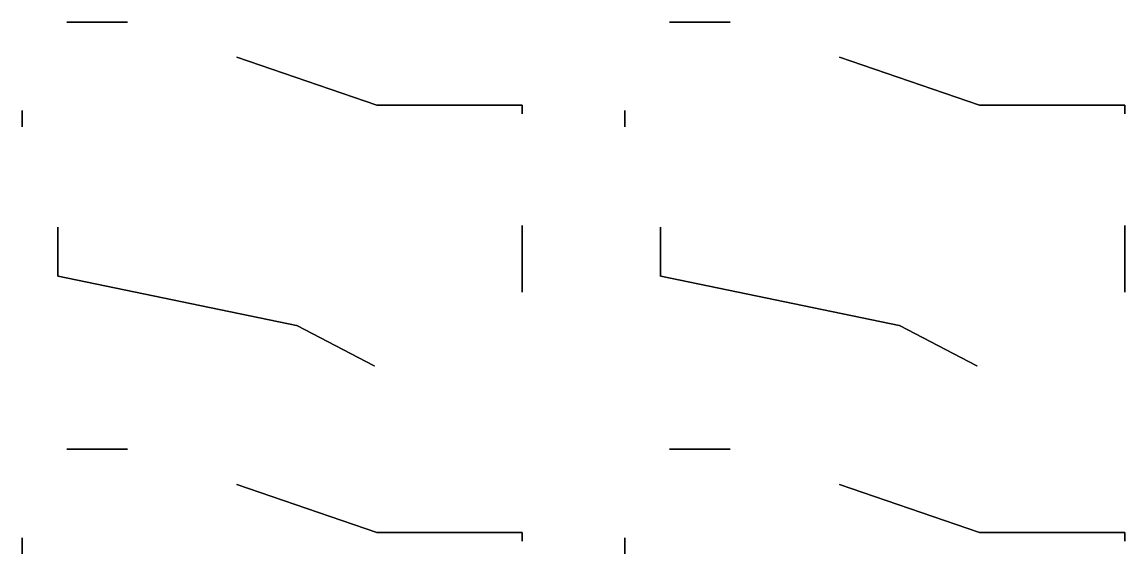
# Model space of a CAD drawing. Header units: millimetres. Extents: x -7.3 to 6.6, y -8.8 to 9.5.
# Drawn here: x -7.25 to -0.62, y -4.75 to -1.55 of the extents above; entities that cross this region are included whole.
import ezdxf

# ---------------------------------------------------------------- set-up
doc = ezdxf.new("R2010")
doc.units = ezdxf.units.MM
for name, color, linetype in [('000_rigid', 7, 'Continuous'), ('001_adhesive', 7, 'Continuous'), ('002_rigid', 7, 'Continuous'), ('003_adhesive', 7, 'Continuous'), ('004_flexible', 7, 'Continuous'), ('005_adhesive', 7, 'Continuous'), ('006_rigid', 7, 'Continuous'), ('007_adhesive', 7, 'Continuous'), ('008_rigid', 7, 'Continuous')]:
    doc.layers.add(name, color=color, linetype=linetype)

msp = doc.modelspace()

# ---------------------------------------------------------------- linework, layer by layer
at = {"layer": '000_rigid'}
for points in [[(-6.9803, -1.5488), (-6.6154, -1.5488), (-6.6154, -1.5489), (-6.9803, -1.5489)], [(-3.3553, -1.5488), (-2.9903, -1.5488), (-2.9903, -1.5489), (-3.3553, -1.5489)], [(-5.9575, -1.7606), (-5.1167, -2.049), (-5.1163, -2.049), (-4.2429, -2.049), (-4.2429, -2.049), (-4.2429, -2.049), (-4.2415, -2.0505), (-4.2415, -2.0505), (-4.2415, -2.0505), (-4.2415, -2.1013), (-4.2415, -2.1013), (-4.2415, -2.0505), (-4.2429, -2.0491), (-5.1163, -2.0491), (-5.1167, -2.049), (-5.9575, -1.7606)], [(-2.3325, -1.7606), (-1.4916, -2.049), (-1.4913, -2.049), (-0.6179, -2.049), (-0.6179, -2.049), (-0.6179, -2.049), (-0.6165, -2.0505), (-0.6165, -2.0505), (-0.6165, -2.0505), (-0.6165, -2.1013), (-0.6165, -2.1013), (-0.6165, -2.0505), (-0.6179, -2.0491), (-1.4913, -2.0491), (-1.4916, -2.049), (-2.3325, -1.7606)], [(-7.25, -2.1784), (-7.25, -2.0807), (-7.25, -2.0807), (-7.25, -2.1784)], [(-3.625, -2.1784), (-3.625, -2.0807), (-3.625, -2.0807), (-3.625, -2.1784)], [(-5.13, -3.6159), (-5.132, -3.6159), (-5.132, -3.6159), (-5.1327, -3.6157), (-5.1327, -3.6157), (-5.5983, -3.3719), (-5.5986, -3.3718), (-7.0329, -3.0765), (-7.0329, -3.0765), (-7.0329, -3.0765), (-7.034, -3.0751), (-7.034, -3.0751), (-7.034, -3.0751), (-7.034, -2.7812), (-7.034, -2.7812), (-7.034, -2.9219), (-7.034, -3.0751), (-7.0329, -3.0765), (-5.5986, -3.3718), (-5.5983, -3.3719), (-5.1327, -3.6157), (-5.132, -3.6159), (-5.13, -3.6159)], [(-4.2415, -2.7707), (-4.2415, -3.1716), (-4.2415, -3.1716), (-4.2415, -3.1263), (-4.2415, -2.9219), (-4.2415, -2.7707)], [(-1.505, -3.6159), (-1.507, -3.6159), (-1.507, -3.6159), (-1.5077, -3.6157), (-1.5077, -3.6157), (-1.9733, -3.3719), (-1.9736, -3.3718), (-3.4078, -3.0765), (-3.4078, -3.0765), (-3.4078, -3.0765), (-3.409, -3.0751), (-3.409, -3.0751), (-3.409, -3.0751), (-3.409, -2.7812), (-3.409, -2.7812), (-3.409, -2.9219), (-3.409, -3.0751), (-3.4078, -3.0765), (-1.9736, -3.3718), (-1.9733, -3.3719), (-1.5077, -3.6157), (-1.507, -3.6159), (-1.505, -3.6159)], [(-0.6165, -2.7707), (-0.6165, -3.1716), (-0.6165, -3.1716), (-0.6165, -3.1263), (-0.6165, -2.9219), (-0.6165, -2.7707)], [(-6.9803, -4.1159), (-6.6154, -4.1159), (-6.6154, -4.1159), (-6.9803, -4.1159)], [(-3.3553, -4.1159), (-2.9903, -4.1159), (-2.9903, -4.1159), (-3.3553, -4.1159)], [(-5.9575, -4.3277), (-5.1167, -4.616), (-5.1163, -4.6161), (-4.2429, -4.6161), (-4.2429, -4.6161), (-4.2429, -4.6161), (-4.2415, -4.6175), (-4.2415, -4.6175), (-4.2415, -4.6175), (-4.2415, -4.6683), (-4.2415, -4.6683), (-4.2415, -4.6175), (-4.2429, -4.6161), (-5.1163, -4.6161), (-5.1167, -4.616), (-5.9575, -4.3277)], [(-2.3325, -4.3277), (-1.4916, -4.616), (-1.4913, -4.6161), (-0.6179, -4.6161), (-0.6179, -4.6161), (-0.6179, -4.6161), (-0.6165, -4.6175), (-0.6165, -4.6175), (-0.6165, -4.6175), (-0.6165, -4.6683), (-0.6165, -4.6683), (-0.6165, -4.6175), (-0.6179, -4.6161), (-1.4913, -4.6161), (-1.4916, -4.616), (-2.3325, -4.3277)], [(-7.25, -4.7454), (-7.25, -4.6478), (-7.25, -4.6478), (-7.25, -4.7454)], [(-3.625, -4.7454), (-3.625, -4.6478), (-3.625, -4.6478), (-3.625, -4.7454)]]:
    msp.add_lwpolyline(points, close=True, dxfattribs=at)
at = {"layer": '001_adhesive'}
for points in [[(-6.9803, -1.5488), (-6.6154, -1.5488), (-6.6154, -1.5489), (-6.9803, -1.5489)], [(-3.3553, -1.5488), (-2.9903, -1.5488), (-2.9903, -1.5489), (-3.3553, -1.5489)], [(-5.9575, -1.7606), (-5.1167, -2.049), (-5.1163, -2.049), (-4.2429, -2.049), (-4.2429, -2.049), (-4.2429, -2.049), (-4.2415, -2.0505), (-4.2415, -2.0505), (-4.2415, -2.0505), (-4.2415, -2.1013), (-4.2415, -2.1013), (-4.2415, -2.0505), (-4.2429, -2.0491), (-5.1163, -2.0491), (-5.1167, -2.049), (-5.9575, -1.7606)], [(-2.3325, -1.7606), (-1.4916, -2.049), (-1.4913, -2.049), (-0.6179, -2.049), (-0.6179, -2.049), (-0.6179, -2.049), (-0.6165, -2.0505), (-0.6165, -2.0505), (-0.6165, -2.0505), (-0.6165, -2.1013), (-0.6165, -2.1013), (-0.6165, -2.0505), (-0.6179, -2.0491), (-1.4913, -2.0491), (-1.4916, -2.049), (-2.3325, -1.7606)], [(-7.25, -2.1784), (-7.25, -2.0807), (-7.25, -2.0807), (-7.25, -2.1784)], [(-3.625, -2.1784), (-3.625, -2.0807), (-3.625, -2.0807), (-3.625, -2.1784)], [(-5.13, -3.6159), (-5.132, -3.6159), (-5.132, -3.6159), (-5.1327, -3.6157), (-5.1327, -3.6157), (-5.5983, -3.3719), (-5.5986, -3.3718), (-7.0329, -3.0765), (-7.0329, -3.0765), (-7.0329, -3.0765), (-7.034, -3.0751), (-7.034, -3.0751), (-7.034, -3.0751), (-7.034, -2.7812), (-7.034, -2.7812), (-7.034, -2.9219), (-7.034, -3.0751), (-7.0329, -3.0765), (-5.5986, -3.3718), (-5.5983, -3.3719), (-5.1327, -3.6157), (-5.132, -3.6159), (-5.13, -3.6159)], [(-4.2415, -2.7707), (-4.2415, -3.1716), (-4.2415, -3.1716), (-4.2415, -3.1263), (-4.2415, -2.9219), (-4.2415, -2.7707)], [(-1.505, -3.6159), (-1.507, -3.6159), (-1.507, -3.6159), (-1.5077, -3.6157), (-1.5077, -3.6157), (-1.9733, -3.3719), (-1.9736, -3.3718), (-3.4078, -3.0765), (-3.4078, -3.0765), (-3.4078, -3.0765), (-3.409, -3.0751), (-3.409, -3.0751), (-3.409, -3.0751), (-3.409, -2.7812), (-3.409, -2.7812), (-3.409, -2.9219), (-3.409, -3.0751), (-3.4078, -3.0765), (-1.9736, -3.3718), (-1.9733, -3.3719), (-1.5077, -3.6157), (-1.507, -3.6159), (-1.505, -3.6159)], [(-0.6165, -2.7707), (-0.6165, -3.1716), (-0.6165, -3.1716), (-0.6165, -3.1263), (-0.6165, -2.9219), (-0.6165, -2.7707)], [(-6.9803, -4.1159), (-6.6154, -4.1159), (-6.6154, -4.1159), (-6.9803, -4.1159)], [(-3.3553, -4.1159), (-2.9903, -4.1159), (-2.9903, -4.1159), (-3.3553, -4.1159)], [(-5.9575, -4.3277), (-5.1167, -4.616), (-5.1163, -4.6161), (-4.2429, -4.6161), (-4.2429, -4.6161), (-4.2429, -4.6161), (-4.2415, -4.6175), (-4.2415, -4.6175), (-4.2415, -4.6175), (-4.2415, -4.6683), (-4.2415, -4.6683), (-4.2415, -4.6175), (-4.2429, -4.6161), (-5.1163, -4.6161), (-5.1167, -4.616), (-5.9575, -4.3277)], [(-2.3325, -4.3277), (-1.4916, -4.616), (-1.4913, -4.6161), (-0.6179, -4.6161), (-0.6179, -4.6161), (-0.6179, -4.6161), (-0.6165, -4.6175), (-0.6165, -4.6175), (-0.6165, -4.6175), (-0.6165, -4.6683), (-0.6165, -4.6683), (-0.6165, -4.6175), (-0.6179, -4.6161), (-1.4913, -4.6161), (-1.4916, -4.616), (-2.3325, -4.3277)], [(-7.25, -4.7454), (-7.25, -4.6478), (-7.25, -4.6478), (-7.25, -4.7454)], [(-3.625, -4.7454), (-3.625, -4.6478), (-3.625, -4.6478), (-3.625, -4.7454)]]:
    msp.add_lwpolyline(points, close=True, dxfattribs=at)
at = {"layer": '002_rigid'}
for points in [[(-6.9803, -1.5488), (-6.6154, -1.5488), (-6.6154, -1.5489), (-6.9803, -1.5489)], [(-3.3553, -1.5488), (-2.9903, -1.5488), (-2.9903, -1.5489), (-3.3553, -1.5489)], [(-5.9575, -1.7606), (-5.1167, -2.049), (-5.1163, -2.049), (-4.2429, -2.049), (-4.2429, -2.049), (-4.2429, -2.049), (-4.2415, -2.0505), (-4.2415, -2.0505), (-4.2415, -2.0505), (-4.2415, -2.1013), (-4.2415, -2.1013), (-4.2415, -2.0505), (-4.2429, -2.0491), (-5.1163, -2.0491), (-5.1167, -2.049), (-5.9575, -1.7606)], [(-2.3325, -1.7606), (-1.4916, -2.049), (-1.4913, -2.049), (-0.6179, -2.049), (-0.6179, -2.049), (-0.6179, -2.049), (-0.6165, -2.0505), (-0.6165, -2.0505), (-0.6165, -2.0505), (-0.6165, -2.1013), (-0.6165, -2.1013), (-0.6165, -2.0505), (-0.6179, -2.0491), (-1.4913, -2.0491), (-1.4916, -2.049), (-2.3325, -1.7606)], [(-7.25, -2.1784), (-7.25, -2.0807), (-7.25, -2.0807), (-7.25, -2.1784)], [(-3.625, -2.1784), (-3.625, -2.0807), (-3.625, -2.0807), (-3.625, -2.1784)], [(-5.13, -3.6159), (-5.132, -3.6159), (-5.132, -3.6159), (-5.1327, -3.6157), (-5.1327, -3.6157), (-5.5983, -3.3719), (-5.5986, -3.3718), (-7.0329, -3.0765), (-7.0329, -3.0765), (-7.0329, -3.0765), (-7.034, -3.0751), (-7.034, -3.0751), (-7.034, -3.0751), (-7.034, -2.7812), (-7.034, -2.7812), (-7.034, -2.9219), (-7.034, -3.0751), (-7.0329, -3.0765), (-5.5986, -3.3718), (-5.5983, -3.3719), (-5.1327, -3.6157), (-5.132, -3.6159), (-5.13, -3.6159)], [(-4.2415, -2.7707), (-4.2415, -3.1716), (-4.2415, -3.1716), (-4.2415, -3.1263), (-4.2415, -2.9219), (-4.2415, -2.7707)], [(-1.505, -3.6159), (-1.507, -3.6159), (-1.507, -3.6159), (-1.5077, -3.6157), (-1.5077, -3.6157), (-1.9733, -3.3719), (-1.9736, -3.3718), (-3.4078, -3.0765), (-3.4078, -3.0765), (-3.4078, -3.0765), (-3.409, -3.0751), (-3.409, -3.0751), (-3.409, -3.0751), (-3.409, -2.7812), (-3.409, -2.7812), (-3.409, -2.9219), (-3.409, -3.0751), (-3.4078, -3.0765), (-1.9736, -3.3718), (-1.9733, -3.3719), (-1.5077, -3.6157), (-1.507, -3.6159), (-1.505, -3.6159)], [(-0.6165, -2.7707), (-0.6165, -3.1716), (-0.6165, -3.1716), (-0.6165, -3.1263), (-0.6165, -2.9219), (-0.6165, -2.7707)], [(-6.9803, -4.1159), (-6.6154, -4.1159), (-6.6154, -4.1159), (-6.9803, -4.1159)], [(-3.3553, -4.1159), (-2.9903, -4.1159), (-2.9903, -4.1159), (-3.3553, -4.1159)], [(-5.9575, -4.3277), (-5.1167, -4.616), (-5.1163, -4.6161), (-4.2429, -4.6161), (-4.2429, -4.6161), (-4.2429, -4.6161), (-4.2415, -4.6175), (-4.2415, -4.6175), (-4.2415, -4.6175), (-4.2415, -4.6683), (-4.2415, -4.6683), (-4.2415, -4.6175), (-4.2429, -4.6161), (-5.1163, -4.6161), (-5.1167, -4.616), (-5.9575, -4.3277)], [(-2.3325, -4.3277), (-1.4916, -4.616), (-1.4913, -4.6161), (-0.6179, -4.6161), (-0.6179, -4.6161), (-0.6179, -4.6161), (-0.6165, -4.6175), (-0.6165, -4.6175), (-0.6165, -4.6175), (-0.6165, -4.6683), (-0.6165, -4.6683), (-0.6165, -4.6175), (-0.6179, -4.6161), (-1.4913, -4.6161), (-1.4916, -4.616), (-2.3325, -4.3277)], [(-7.25, -4.7454), (-7.25, -4.6478), (-7.25, -4.6478), (-7.25, -4.7454)], [(-3.625, -4.7454), (-3.625, -4.6478), (-3.625, -4.6478), (-3.625, -4.7454)]]:
    msp.add_lwpolyline(points, close=True, dxfattribs=at)
at = {"layer": '003_adhesive'}
for points in [[(-6.9803, -1.5488), (-6.6154, -1.5488), (-6.6154, -1.5489), (-6.9803, -1.5489)], [(-3.3553, -1.5488), (-2.9903, -1.5488), (-2.9903, -1.5489), (-3.3553, -1.5489)], [(-5.9575, -1.7606), (-5.1167, -2.049), (-5.1163, -2.049), (-4.2429, -2.049), (-4.2429, -2.049), (-4.2429, -2.049), (-4.2415, -2.0505), (-4.2415, -2.0505), (-4.2415, -2.0505), (-4.2415, -2.1013), (-4.2415, -2.1013), (-4.2415, -2.0505), (-4.2429, -2.0491), (-5.1163, -2.0491), (-5.1167, -2.049), (-5.9575, -1.7606)], [(-2.3325, -1.7606), (-1.4916, -2.049), (-1.4913, -2.049), (-0.6179, -2.049), (-0.6179, -2.049), (-0.6179, -2.049), (-0.6165, -2.0505), (-0.6165, -2.0505), (-0.6165, -2.0505), (-0.6165, -2.1013), (-0.6165, -2.1013), (-0.6165, -2.0505), (-0.6179, -2.0491), (-1.4913, -2.0491), (-1.4916, -2.049), (-2.3325, -1.7606)], [(-7.25, -2.1784), (-7.25, -2.0807), (-7.25, -2.0807), (-7.25, -2.1784)], [(-3.625, -2.1784), (-3.625, -2.0807), (-3.625, -2.0807), (-3.625, -2.1784)], [(-5.13, -3.6159), (-5.132, -3.6159), (-5.132, -3.6159), (-5.1327, -3.6157), (-5.1327, -3.6157), (-5.5983, -3.3719), (-5.5986, -3.3718), (-7.0329, -3.0765), (-7.0329, -3.0765), (-7.0329, -3.0765), (-7.034, -3.0751), (-7.034, -3.0751), (-7.034, -3.0751), (-7.034, -2.7812), (-7.034, -2.7812), (-7.034, -2.9219), (-7.034, -3.0751), (-7.0329, -3.0765), (-5.5986, -3.3718), (-5.5983, -3.3719), (-5.1327, -3.6157), (-5.132, -3.6159), (-5.13, -3.6159)], [(-4.2415, -2.7707), (-4.2415, -3.1716), (-4.2415, -3.1716), (-4.2415, -3.1263), (-4.2415, -2.9219), (-4.2415, -2.7707)], [(-1.505, -3.6159), (-1.507, -3.6159), (-1.507, -3.6159), (-1.5077, -3.6157), (-1.5077, -3.6157), (-1.9733, -3.3719), (-1.9736, -3.3718), (-3.4078, -3.0765), (-3.4078, -3.0765), (-3.4078, -3.0765), (-3.409, -3.0751), (-3.409, -3.0751), (-3.409, -3.0751), (-3.409, -2.7812), (-3.409, -2.7812), (-3.409, -2.9219), (-3.409, -3.0751), (-3.4078, -3.0765), (-1.9736, -3.3718), (-1.9733, -3.3719), (-1.5077, -3.6157), (-1.507, -3.6159), (-1.505, -3.6159)], [(-0.6165, -2.7707), (-0.6165, -3.1716), (-0.6165, -3.1716), (-0.6165, -3.1263), (-0.6165, -2.9219), (-0.6165, -2.7707)], [(-6.9803, -4.1159), (-6.6154, -4.1159), (-6.6154, -4.1159), (-6.9803, -4.1159)], [(-3.3553, -4.1159), (-2.9903, -4.1159), (-2.9903, -4.1159), (-3.3553, -4.1159)], [(-5.9575, -4.3277), (-5.1167, -4.616), (-5.1163, -4.6161), (-4.2429, -4.6161), (-4.2429, -4.6161), (-4.2429, -4.6161), (-4.2415, -4.6175), (-4.2415, -4.6175), (-4.2415, -4.6175), (-4.2415, -4.6683), (-4.2415, -4.6683), (-4.2415, -4.6175), (-4.2429, -4.6161), (-5.1163, -4.6161), (-5.1167, -4.616), (-5.9575, -4.3277)], [(-2.3325, -4.3277), (-1.4916, -4.616), (-1.4913, -4.6161), (-0.6179, -4.6161), (-0.6179, -4.6161), (-0.6179, -4.6161), (-0.6165, -4.6175), (-0.6165, -4.6175), (-0.6165, -4.6175), (-0.6165, -4.6683), (-0.6165, -4.6683), (-0.6165, -4.6175), (-0.6179, -4.6161), (-1.4913, -4.6161), (-1.4916, -4.616), (-2.3325, -4.3277)], [(-7.25, -4.7454), (-7.25, -4.6478), (-7.25, -4.6478), (-7.25, -4.7454)], [(-3.625, -4.7454), (-3.625, -4.6478), (-3.625, -4.6478), (-3.625, -4.7454)]]:
    msp.add_lwpolyline(points, close=True, dxfattribs=at)
at = {"layer": '004_flexible'}
for points in [[(-6.9803, -1.5488), (-6.6154, -1.5488), (-6.6154, -1.5489), (-6.9803, -1.5489)], [(-3.3553, -1.5488), (-2.9903, -1.5488), (-2.9903, -1.5489), (-3.3553, -1.5489)], [(-5.9575, -1.7606), (-5.1167, -2.049), (-5.1163, -2.049), (-4.2429, -2.049), (-4.2429, -2.049), (-4.2429, -2.049), (-4.2415, -2.0505), (-4.2415, -2.0505), (-4.2415, -2.0505), (-4.2415, -2.1013), (-4.2415, -2.1013), (-4.2415, -2.0505), (-4.2429, -2.0491), (-5.1163, -2.0491), (-5.1167, -2.049), (-5.9575, -1.7606)], [(-2.3325, -1.7606), (-1.4916, -2.049), (-1.4913, -2.049), (-0.6179, -2.049), (-0.6179, -2.049), (-0.6179, -2.049), (-0.6165, -2.0505), (-0.6165, -2.0505), (-0.6165, -2.0505), (-0.6165, -2.1013), (-0.6165, -2.1013), (-0.6165, -2.0505), (-0.6179, -2.0491), (-1.4913, -2.0491), (-1.4916, -2.049), (-2.3325, -1.7606)], [(-7.25, -2.1784), (-7.25, -2.0807), (-7.25, -2.0807), (-7.25, -2.1784)], [(-3.625, -2.1784), (-3.625, -2.0807), (-3.625, -2.0807), (-3.625, -2.1784)], [(-5.13, -3.6159), (-5.132, -3.6159), (-5.132, -3.6159), (-5.1327, -3.6157), (-5.1327, -3.6157), (-5.5983, -3.3719), (-5.5986, -3.3718), (-7.0329, -3.0765), (-7.0329, -3.0765), (-7.0329, -3.0765), (-7.034, -3.0751), (-7.034, -3.0751), (-7.034, -3.0751), (-7.034, -2.7812), (-7.034, -2.7812), (-7.034, -2.9219), (-7.034, -3.0751), (-7.0329, -3.0765), (-5.5986, -3.3718), (-5.5983, -3.3719), (-5.1327, -3.6157), (-5.132, -3.6159), (-5.13, -3.6159)], [(-4.2415, -2.7707), (-4.2415, -3.1716), (-4.2415, -3.1716), (-4.2415, -3.1263), (-4.2415, -2.9219), (-4.2415, -2.7707)], [(-1.505, -3.6159), (-1.507, -3.6159), (-1.507, -3.6159), (-1.5077, -3.6157), (-1.5077, -3.6157), (-1.9733, -3.3719), (-1.9736, -3.3718), (-3.4078, -3.0765), (-3.4078, -3.0765), (-3.4078, -3.0765), (-3.409, -3.0751), (-3.409, -3.0751), (-3.409, -3.0751), (-3.409, -2.7812), (-3.409, -2.7812), (-3.409, -2.9219), (-3.409, -3.0751), (-3.4078, -3.0765), (-1.9736, -3.3718), (-1.9733, -3.3719), (-1.5077, -3.6157), (-1.507, -3.6159), (-1.505, -3.6159)], [(-0.6165, -2.7707), (-0.6165, -3.1716), (-0.6165, -3.1716), (-0.6165, -3.1263), (-0.6165, -2.9219), (-0.6165, -2.7707)], [(-6.9803, -4.1159), (-6.6154, -4.1159), (-6.6154, -4.1159), (-6.9803, -4.1159)], [(-3.3553, -4.1159), (-2.9903, -4.1159), (-2.9903, -4.1159), (-3.3553, -4.1159)], [(-5.9575, -4.3277), (-5.1167, -4.616), (-5.1163, -4.6161), (-4.2429, -4.6161), (-4.2429, -4.6161), (-4.2429, -4.6161), (-4.2415, -4.6175), (-4.2415, -4.6175), (-4.2415, -4.6175), (-4.2415, -4.6683), (-4.2415, -4.6683), (-4.2415, -4.6175), (-4.2429, -4.6161), (-5.1163, -4.6161), (-5.1167, -4.616), (-5.9575, -4.3277)], [(-2.3325, -4.3277), (-1.4916, -4.616), (-1.4913, -4.6161), (-0.6179, -4.6161), (-0.6179, -4.6161), (-0.6179, -4.6161), (-0.6165, -4.6175), (-0.6165, -4.6175), (-0.6165, -4.6175), (-0.6165, -4.6683), (-0.6165, -4.6683), (-0.6165, -4.6175), (-0.6179, -4.6161), (-1.4913, -4.6161), (-1.4916, -4.616), (-2.3325, -4.3277)], [(-7.25, -4.7454), (-7.25, -4.6478), (-7.25, -4.6478), (-7.25, -4.7454)], [(-3.625, -4.7454), (-3.625, -4.6478), (-3.625, -4.6478), (-3.625, -4.7454)]]:
    msp.add_lwpolyline(points, close=True, dxfattribs=at)
at = {"layer": '005_adhesive'}
for points in [[(-6.9803, -1.5488), (-6.6154, -1.5488), (-6.6154, -1.5489), (-6.9803, -1.5489)], [(-3.3553, -1.5488), (-2.9903, -1.5488), (-2.9903, -1.5489), (-3.3553, -1.5489)], [(-5.9575, -1.7606), (-5.1167, -2.049), (-5.1163, -2.049), (-4.2429, -2.049), (-4.2429, -2.049), (-4.2429, -2.049), (-4.2415, -2.0505), (-4.2415, -2.0505), (-4.2415, -2.0505), (-4.2415, -2.1013), (-4.2415, -2.1013), (-4.2415, -2.0505), (-4.2429, -2.0491), (-5.1163, -2.0491), (-5.1167, -2.049), (-5.9575, -1.7606)], [(-2.3325, -1.7606), (-1.4916, -2.049), (-1.4913, -2.049), (-0.6179, -2.049), (-0.6179, -2.049), (-0.6179, -2.049), (-0.6165, -2.0505), (-0.6165, -2.0505), (-0.6165, -2.0505), (-0.6165, -2.1013), (-0.6165, -2.1013), (-0.6165, -2.0505), (-0.6179, -2.0491), (-1.4913, -2.0491), (-1.4916, -2.049), (-2.3325, -1.7606)], [(-7.25, -2.1784), (-7.25, -2.0807), (-7.25, -2.0807), (-7.25, -2.1784)], [(-3.625, -2.1784), (-3.625, -2.0807), (-3.625, -2.0807), (-3.625, -2.1784)], [(-5.13, -3.6159), (-5.132, -3.6159), (-5.132, -3.6159), (-5.1327, -3.6157), (-5.1327, -3.6157), (-5.5983, -3.3719), (-5.5986, -3.3718), (-7.0329, -3.0765), (-7.0329, -3.0765), (-7.0329, -3.0765), (-7.034, -3.0751), (-7.034, -3.0751), (-7.034, -3.0751), (-7.034, -2.7812), (-7.034, -2.7812), (-7.034, -2.9219), (-7.034, -3.0751), (-7.0329, -3.0765), (-5.5986, -3.3718), (-5.5983, -3.3719), (-5.1327, -3.6157), (-5.132, -3.6159), (-5.13, -3.6159)], [(-4.2415, -2.7707), (-4.2415, -3.1716), (-4.2415, -3.1716), (-4.2415, -3.1263), (-4.2415, -2.9219), (-4.2415, -2.7707)], [(-1.505, -3.6159), (-1.507, -3.6159), (-1.507, -3.6159), (-1.5077, -3.6157), (-1.5077, -3.6157), (-1.9733, -3.3719), (-1.9736, -3.3718), (-3.4078, -3.0765), (-3.4078, -3.0765), (-3.4078, -3.0765), (-3.409, -3.0751), (-3.409, -3.0751), (-3.409, -3.0751), (-3.409, -2.7812), (-3.409, -2.7812), (-3.409, -2.9219), (-3.409, -3.0751), (-3.4078, -3.0765), (-1.9736, -3.3718), (-1.9733, -3.3719), (-1.5077, -3.6157), (-1.507, -3.6159), (-1.505, -3.6159)], [(-0.6165, -2.7707), (-0.6165, -3.1716), (-0.6165, -3.1716), (-0.6165, -3.1263), (-0.6165, -2.9219), (-0.6165, -2.7707)], [(-6.9803, -4.1159), (-6.6154, -4.1159), (-6.6154, -4.1159), (-6.9803, -4.1159)], [(-3.3553, -4.1159), (-2.9903, -4.1159), (-2.9903, -4.1159), (-3.3553, -4.1159)], [(-5.9575, -4.3277), (-5.1167, -4.616), (-5.1163, -4.6161), (-4.2429, -4.6161), (-4.2429, -4.6161), (-4.2429, -4.6161), (-4.2415, -4.6175), (-4.2415, -4.6175), (-4.2415, -4.6175), (-4.2415, -4.6683), (-4.2415, -4.6683), (-4.2415, -4.6175), (-4.2429, -4.6161), (-5.1163, -4.6161), (-5.1167, -4.616), (-5.9575, -4.3277)], [(-2.3325, -4.3277), (-1.4916, -4.616), (-1.4913, -4.6161), (-0.6179, -4.6161), (-0.6179, -4.6161), (-0.6179, -4.6161), (-0.6165, -4.6175), (-0.6165, -4.6175), (-0.6165, -4.6175), (-0.6165, -4.6683), (-0.6165, -4.6683), (-0.6165, -4.6175), (-0.6179, -4.6161), (-1.4913, -4.6161), (-1.4916, -4.616), (-2.3325, -4.3277)], [(-7.25, -4.7454), (-7.25, -4.6478), (-7.25, -4.6478), (-7.25, -4.7454)], [(-3.625, -4.7454), (-3.625, -4.6478), (-3.625, -4.6478), (-3.625, -4.7454)]]:
    msp.add_lwpolyline(points, close=True, dxfattribs=at)
at = {"layer": '006_rigid'}
for points in [[(-6.9803, -1.5488), (-6.6154, -1.5488), (-6.6154, -1.5489), (-6.9803, -1.5489)], [(-3.3553, -1.5488), (-2.9903, -1.5488), (-2.9903, -1.5489), (-3.3553, -1.5489)], [(-5.9575, -1.7606), (-5.1167, -2.049), (-5.1163, -2.049), (-4.2429, -2.049), (-4.2429, -2.049), (-4.2429, -2.049), (-4.2415, -2.0505), (-4.2415, -2.0505), (-4.2415, -2.0505), (-4.2415, -2.1013), (-4.2415, -2.1013), (-4.2415, -2.0505), (-4.2429, -2.0491), (-5.1163, -2.0491), (-5.1167, -2.049), (-5.9575, -1.7606)], [(-2.3325, -1.7606), (-1.4916, -2.049), (-1.4913, -2.049), (-0.6179, -2.049), (-0.6179, -2.049), (-0.6179, -2.049), (-0.6165, -2.0505), (-0.6165, -2.0505), (-0.6165, -2.0505), (-0.6165, -2.1013), (-0.6165, -2.1013), (-0.6165, -2.0505), (-0.6179, -2.0491), (-1.4913, -2.0491), (-1.4916, -2.049), (-2.3325, -1.7606)], [(-7.25, -2.1784), (-7.25, -2.0807), (-7.25, -2.0807), (-7.25, -2.1784)], [(-3.625, -2.1784), (-3.625, -2.0807), (-3.625, -2.0807), (-3.625, -2.1784)], [(-5.13, -3.6159), (-5.132, -3.6159), (-5.132, -3.6159), (-5.1327, -3.6157), (-5.1327, -3.6157), (-5.5983, -3.3719), (-5.5986, -3.3718), (-7.0329, -3.0765), (-7.0329, -3.0765), (-7.0329, -3.0765), (-7.034, -3.0751), (-7.034, -3.0751), (-7.034, -3.0751), (-7.034, -2.7812), (-7.034, -2.7812), (-7.034, -2.9219), (-7.034, -3.0751), (-7.0329, -3.0765), (-5.5986, -3.3718), (-5.5983, -3.3719), (-5.1327, -3.6157), (-5.132, -3.6159), (-5.13, -3.6159)], [(-4.2415, -2.7707), (-4.2415, -3.1716), (-4.2415, -3.1716), (-4.2415, -3.1263), (-4.2415, -2.9219), (-4.2415, -2.7707)], [(-1.505, -3.6159), (-1.507, -3.6159), (-1.507, -3.6159), (-1.5077, -3.6157), (-1.5077, -3.6157), (-1.9733, -3.3719), (-1.9736, -3.3718), (-3.4078, -3.0765), (-3.4078, -3.0765), (-3.4078, -3.0765), (-3.409, -3.0751), (-3.409, -3.0751), (-3.409, -3.0751), (-3.409, -2.7812), (-3.409, -2.7812), (-3.409, -2.9219), (-3.409, -3.0751), (-3.4078, -3.0765), (-1.9736, -3.3718), (-1.9733, -3.3719), (-1.5077, -3.6157), (-1.507, -3.6159), (-1.505, -3.6159)], [(-0.6165, -2.7707), (-0.6165, -3.1716), (-0.6165, -3.1716), (-0.6165, -3.1263), (-0.6165, -2.9219), (-0.6165, -2.7707)], [(-6.9803, -4.1159), (-6.6154, -4.1159), (-6.6154, -4.1159), (-6.9803, -4.1159)], [(-3.3553, -4.1159), (-2.9903, -4.1159), (-2.9903, -4.1159), (-3.3553, -4.1159)], [(-5.9575, -4.3277), (-5.1167, -4.616), (-5.1163, -4.6161), (-4.2429, -4.6161), (-4.2429, -4.6161), (-4.2429, -4.6161), (-4.2415, -4.6175), (-4.2415, -4.6175), (-4.2415, -4.6175), (-4.2415, -4.6683), (-4.2415, -4.6683), (-4.2415, -4.6175), (-4.2429, -4.6161), (-5.1163, -4.6161), (-5.1167, -4.616), (-5.9575, -4.3277)], [(-2.3325, -4.3277), (-1.4916, -4.616), (-1.4913, -4.6161), (-0.6179, -4.6161), (-0.6179, -4.6161), (-0.6179, -4.6161), (-0.6165, -4.6175), (-0.6165, -4.6175), (-0.6165, -4.6175), (-0.6165, -4.6683), (-0.6165, -4.6683), (-0.6165, -4.6175), (-0.6179, -4.6161), (-1.4913, -4.6161), (-1.4916, -4.616), (-2.3325, -4.3277)], [(-7.25, -4.7454), (-7.25, -4.6478), (-7.25, -4.6478), (-7.25, -4.7454)], [(-3.625, -4.7454), (-3.625, -4.6478), (-3.625, -4.6478), (-3.625, -4.7454)]]:
    msp.add_lwpolyline(points, close=True, dxfattribs=at)
at = {"layer": '007_adhesive'}
for points in [[(-6.9803, -1.5488), (-6.6154, -1.5488), (-6.6154, -1.5489), (-6.9803, -1.5489)], [(-3.3553, -1.5488), (-2.9903, -1.5488), (-2.9903, -1.5489), (-3.3553, -1.5489)], [(-5.9575, -1.7606), (-5.1167, -2.049), (-5.1163, -2.049), (-4.2429, -2.049), (-4.2429, -2.049), (-4.2429, -2.049), (-4.2415, -2.0505), (-4.2415, -2.0505), (-4.2415, -2.0505), (-4.2415, -2.1013), (-4.2415, -2.1013), (-4.2415, -2.0505), (-4.2429, -2.0491), (-5.1163, -2.0491), (-5.1167, -2.049), (-5.9575, -1.7606)], [(-2.3325, -1.7606), (-1.4916, -2.049), (-1.4913, -2.049), (-0.6179, -2.049), (-0.6179, -2.049), (-0.6179, -2.049), (-0.6165, -2.0505), (-0.6165, -2.0505), (-0.6165, -2.0505), (-0.6165, -2.1013), (-0.6165, -2.1013), (-0.6165, -2.0505), (-0.6179, -2.0491), (-1.4913, -2.0491), (-1.4916, -2.049), (-2.3325, -1.7606)], [(-7.25, -2.1784), (-7.25, -2.0807), (-7.25, -2.0807), (-7.25, -2.1784)], [(-3.625, -2.1784), (-3.625, -2.0807), (-3.625, -2.0807), (-3.625, -2.1784)], [(-5.13, -3.6159), (-5.132, -3.6159), (-5.132, -3.6159), (-5.1327, -3.6157), (-5.1327, -3.6157), (-5.5983, -3.3719), (-5.5986, -3.3718), (-7.0329, -3.0765), (-7.0329, -3.0765), (-7.0329, -3.0765), (-7.034, -3.0751), (-7.034, -3.0751), (-7.034, -3.0751), (-7.034, -2.7812), (-7.034, -2.7812), (-7.034, -2.9219), (-7.034, -3.0751), (-7.0329, -3.0765), (-5.5986, -3.3718), (-5.5983, -3.3719), (-5.1327, -3.6157), (-5.132, -3.6159), (-5.13, -3.6159)], [(-4.2415, -2.7707), (-4.2415, -3.1716), (-4.2415, -3.1716), (-4.2415, -3.1263), (-4.2415, -2.9219), (-4.2415, -2.7707)], [(-1.505, -3.6159), (-1.507, -3.6159), (-1.507, -3.6159), (-1.5077, -3.6157), (-1.5077, -3.6157), (-1.9733, -3.3719), (-1.9736, -3.3718), (-3.4078, -3.0765), (-3.4078, -3.0765), (-3.4078, -3.0765), (-3.409, -3.0751), (-3.409, -3.0751), (-3.409, -3.0751), (-3.409, -2.7812), (-3.409, -2.7812), (-3.409, -2.9219), (-3.409, -3.0751), (-3.4078, -3.0765), (-1.9736, -3.3718), (-1.9733, -3.3719), (-1.5077, -3.6157), (-1.507, -3.6159), (-1.505, -3.6159)], [(-0.6165, -2.7707), (-0.6165, -3.1716), (-0.6165, -3.1716), (-0.6165, -3.1263), (-0.6165, -2.9219), (-0.6165, -2.7707)], [(-6.9803, -4.1159), (-6.6154, -4.1159), (-6.6154, -4.1159), (-6.9803, -4.1159)], [(-3.3553, -4.1159), (-2.9903, -4.1159), (-2.9903, -4.1159), (-3.3553, -4.1159)], [(-5.9575, -4.3277), (-5.1167, -4.616), (-5.1163, -4.6161), (-4.2429, -4.6161), (-4.2429, -4.6161), (-4.2429, -4.6161), (-4.2415, -4.6175), (-4.2415, -4.6175), (-4.2415, -4.6175), (-4.2415, -4.6683), (-4.2415, -4.6683), (-4.2415, -4.6175), (-4.2429, -4.6161), (-5.1163, -4.6161), (-5.1167, -4.616), (-5.9575, -4.3277)], [(-2.3325, -4.3277), (-1.4916, -4.616), (-1.4913, -4.6161), (-0.6179, -4.6161), (-0.6179, -4.6161), (-0.6179, -4.6161), (-0.6165, -4.6175), (-0.6165, -4.6175), (-0.6165, -4.6175), (-0.6165, -4.6683), (-0.6165, -4.6683), (-0.6165, -4.6175), (-0.6179, -4.6161), (-1.4913, -4.6161), (-1.4916, -4.616), (-2.3325, -4.3277)], [(-7.25, -4.7454), (-7.25, -4.6478), (-7.25, -4.6478), (-7.25, -4.7454)], [(-3.625, -4.7454), (-3.625, -4.6478), (-3.625, -4.6478), (-3.625, -4.7454)]]:
    msp.add_lwpolyline(points, close=True, dxfattribs=at)
at = {"layer": '008_rigid'}
for points in [[(-6.9803, -1.5488), (-6.6154, -1.5488), (-6.6154, -1.5489), (-6.9803, -1.5489)], [(-3.3553, -1.5488), (-2.9903, -1.5488), (-2.9903, -1.5489), (-3.3553, -1.5489)], [(-5.9575, -1.7606), (-5.1167, -2.049), (-5.1163, -2.049), (-4.2429, -2.049), (-4.2429, -2.049), (-4.2429, -2.049), (-4.2415, -2.0505), (-4.2415, -2.0505), (-4.2415, -2.0505), (-4.2415, -2.1013), (-4.2415, -2.1013), (-4.2415, -2.0505), (-4.2429, -2.0491), (-5.1163, -2.0491), (-5.1167, -2.049), (-5.9575, -1.7606)], [(-2.3325, -1.7606), (-1.4916, -2.049), (-1.4913, -2.049), (-0.6179, -2.049), (-0.6179, -2.049), (-0.6179, -2.049), (-0.6165, -2.0505), (-0.6165, -2.0505), (-0.6165, -2.0505), (-0.6165, -2.1013), (-0.6165, -2.1013), (-0.6165, -2.0505), (-0.6179, -2.0491), (-1.4913, -2.0491), (-1.4916, -2.049), (-2.3325, -1.7606)], [(-7.25, -2.1784), (-7.25, -2.0807), (-7.25, -2.0807), (-7.25, -2.1784)], [(-3.625, -2.1784), (-3.625, -2.0807), (-3.625, -2.0807), (-3.625, -2.1784)], [(-5.13, -3.6159), (-5.132, -3.6159), (-5.132, -3.6159), (-5.1327, -3.6157), (-5.1327, -3.6157), (-5.5983, -3.3719), (-5.5986, -3.3718), (-7.0329, -3.0765), (-7.0329, -3.0765), (-7.0329, -3.0765), (-7.034, -3.0751), (-7.034, -3.0751), (-7.034, -3.0751), (-7.034, -2.7812), (-7.034, -2.7812), (-7.034, -2.9219), (-7.034, -3.0751), (-7.0329, -3.0765), (-5.5986, -3.3718), (-5.5983, -3.3719), (-5.1327, -3.6157), (-5.132, -3.6159), (-5.13, -3.6159)], [(-4.2415, -2.7707), (-4.2415, -3.1716), (-4.2415, -3.1716), (-4.2415, -3.1263), (-4.2415, -2.9219), (-4.2415, -2.7707)], [(-1.505, -3.6159), (-1.507, -3.6159), (-1.507, -3.6159), (-1.5077, -3.6157), (-1.5077, -3.6157), (-1.9733, -3.3719), (-1.9736, -3.3718), (-3.4078, -3.0765), (-3.4078, -3.0765), (-3.4078, -3.0765), (-3.409, -3.0751), (-3.409, -3.0751), (-3.409, -3.0751), (-3.409, -2.7812), (-3.409, -2.7812), (-3.409, -2.9219), (-3.409, -3.0751), (-3.4078, -3.0765), (-1.9736, -3.3718), (-1.9733, -3.3719), (-1.5077, -3.6157), (-1.507, -3.6159), (-1.505, -3.6159)], [(-0.6165, -2.7707), (-0.6165, -3.1716), (-0.6165, -3.1716), (-0.6165, -3.1263), (-0.6165, -2.9219), (-0.6165, -2.7707)], [(-6.9803, -4.1159), (-6.6154, -4.1159), (-6.6154, -4.1159), (-6.9803, -4.1159)], [(-3.3553, -4.1159), (-2.9903, -4.1159), (-2.9903, -4.1159), (-3.3553, -4.1159)], [(-5.9575, -4.3277), (-5.1167, -4.616), (-5.1163, -4.6161), (-4.2429, -4.6161), (-4.2429, -4.6161), (-4.2429, -4.6161), (-4.2415, -4.6175), (-4.2415, -4.6175), (-4.2415, -4.6175), (-4.2415, -4.6683), (-4.2415, -4.6683), (-4.2415, -4.6175), (-4.2429, -4.6161), (-5.1163, -4.6161), (-5.1167, -4.616), (-5.9575, -4.3277)], [(-2.3325, -4.3277), (-1.4916, -4.616), (-1.4913, -4.6161), (-0.6179, -4.6161), (-0.6179, -4.6161), (-0.6179, -4.6161), (-0.6165, -4.6175), (-0.6165, -4.6175), (-0.6165, -4.6175), (-0.6165, -4.6683), (-0.6165, -4.6683), (-0.6165, -4.6175), (-0.6179, -4.6161), (-1.4913, -4.6161), (-1.4916, -4.616), (-2.3325, -4.3277)], [(-7.25, -4.7454), (-7.25, -4.6478), (-7.25, -4.6478), (-7.25, -4.7454)], [(-3.625, -4.7454), (-3.625, -4.6478), (-3.625, -4.6478), (-3.625, -4.7454)]]:
    msp.add_lwpolyline(points, close=True, dxfattribs=at)

doc.saveas('drawing.dxf')
